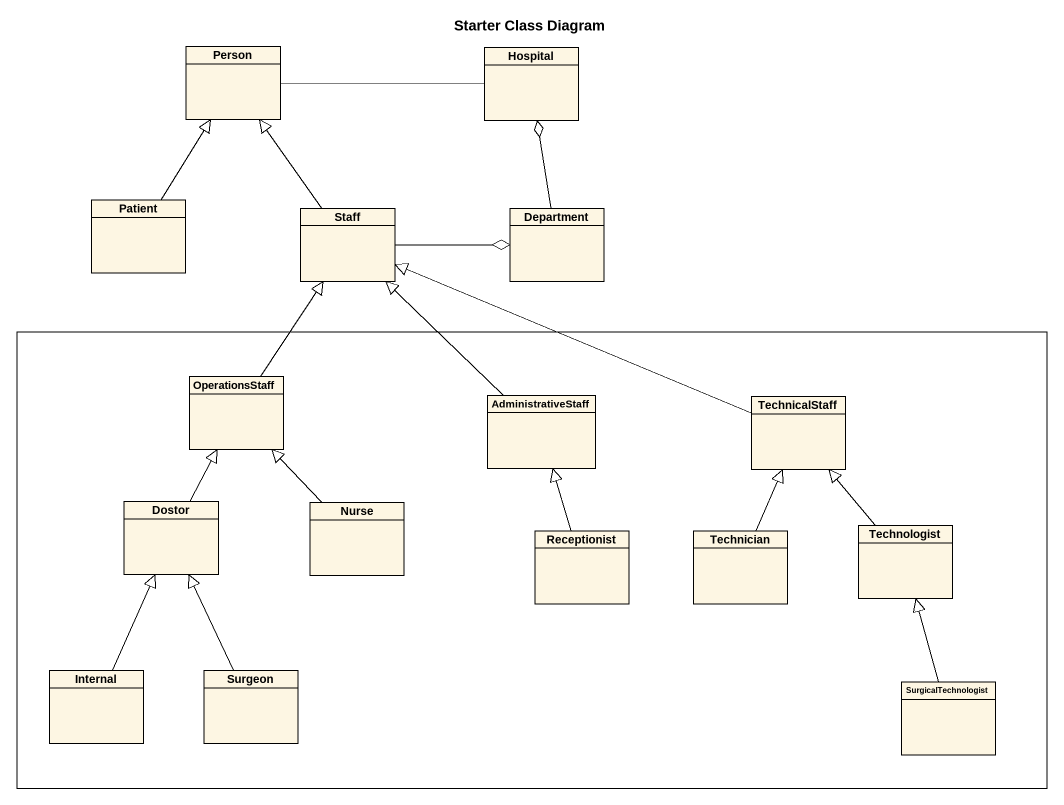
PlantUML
@startuml
title Starter Class Diagram
hide circle
hide empty members
class "Person" as Person_
class Hospital
class Patient
class Staff
class Department
rectangle " " as rectangle1 {
  class OperationsStaff
  class AdministrativeStaff
  class TechnicalStaff
  class Dostor
  class Nurse
  class Receptionist
  class Technician
  class Technologist
  class Internal
  class Surgeon
  class SurgicalTechnologist
}
Person_ -right- Hospital
Patient -up-|> Person_
Staff -up-|> Person_
Staff -right-o Department
Department -up-o Hospital
OperationsStaff -up-|> Staff
AdministrativeStaff -up-|> Staff
TechnicalStaff -left-|> Staff
Dostor -up-|> OperationsStaff
Nurse -up-|> OperationsStaff
Receptionist -up-|> AdministrativeStaff
Technician -up-|> TechnicalStaff
Technologist -up-|> TechnicalStaff
Internal -up-|> Dostor
Surgeon -up-|> Dostor
SurgicalTechnologist -up-|> Technologist
@enduml
